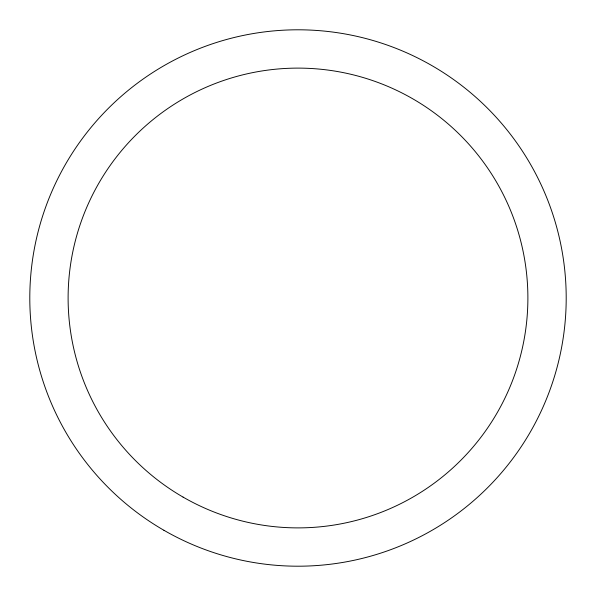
<?xml version="1.0" encoding="UTF-8"?>
<svg xmlns="http://www.w3.org/2000/svg" width="596" height="596" viewBox="0 0 596 596"><rect width="100%" height="100%" fill="white"/><g stroke="black" fill="none" stroke-linecap="round" stroke-linejoin="round"><path stroke-width="0.89" d="M163.9 530.269A268.2 268.2 0 0 0 566.2 298A268.2 268.2 0 0 0 163.9 65.731A268.2 268.2 0 0 0 163.9 530.269M183.054 497.086A229.885 229.885 0 0 0 527.885 298A229.885 229.885 0 0 0 183.054 98.914A229.885 229.885 0 0 0 183.054 497.086"/></g></svg>
